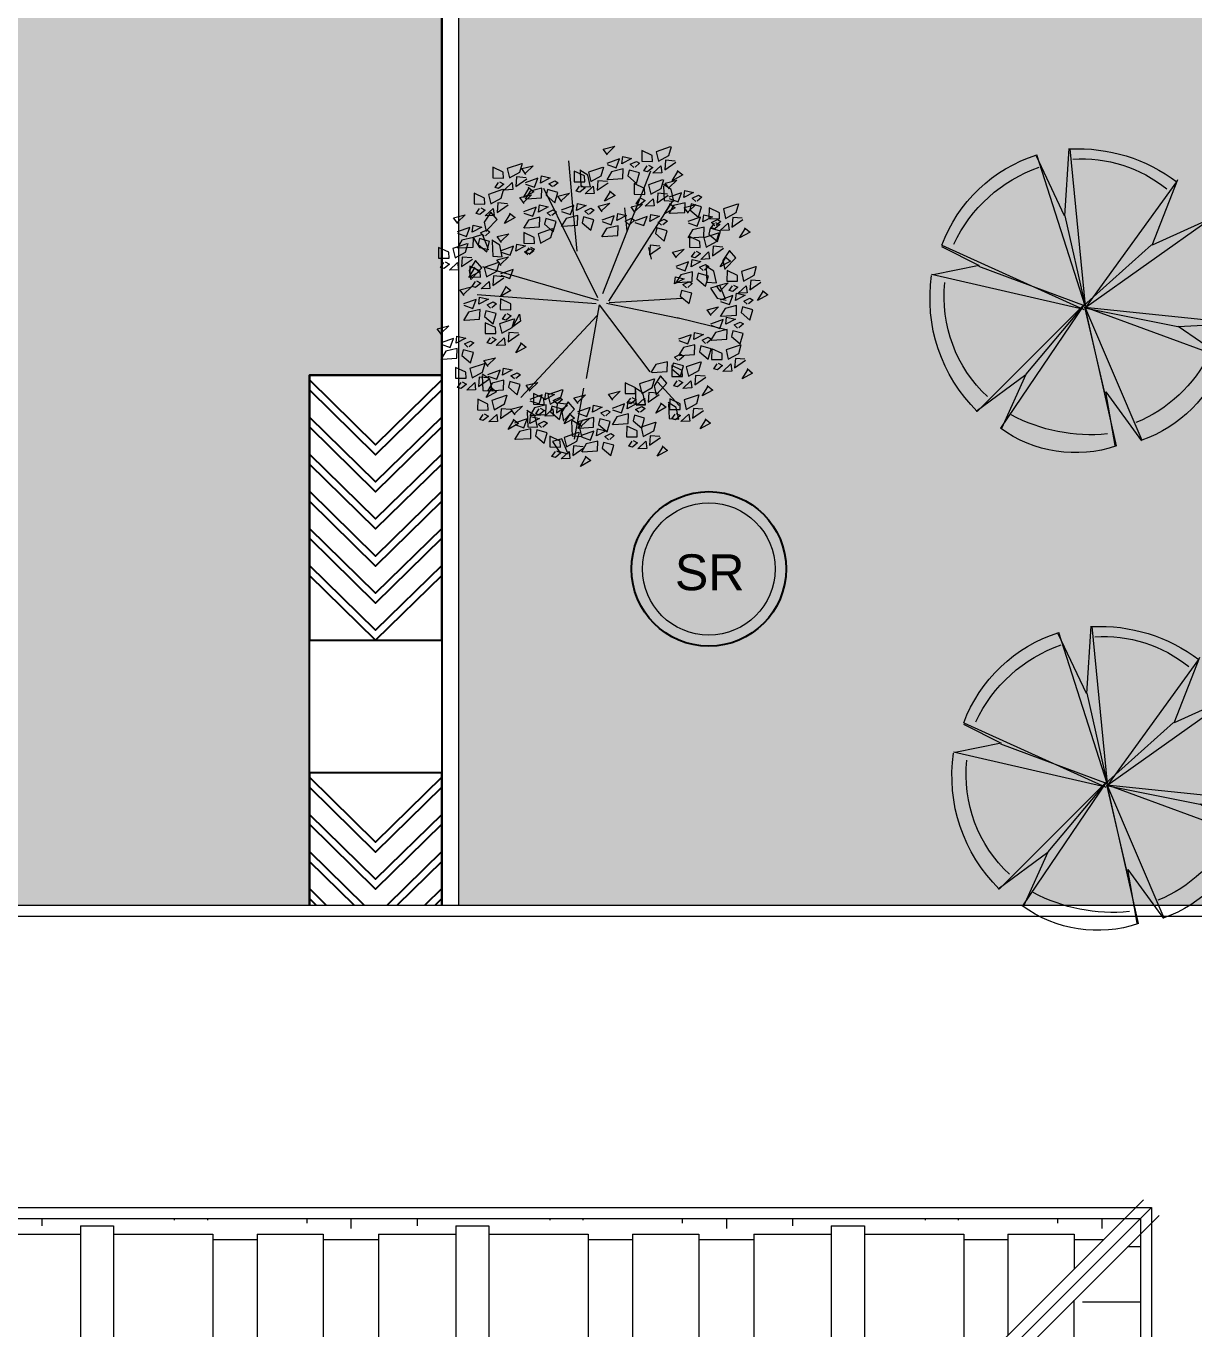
# Model space of a CAD drawing. Header units: inches. Extents: x 139 to 559, y -1 to 295.
# Drawn here: x 279.8 to 290.37, y 174.17 to 185.98 of the extents above; entities that cross this region are included whole.
import ezdxf
from ezdxf.enums import TextEntityAlignment as Align

# ---------------------------------------------------------------- set-up
doc = ezdxf.new("R2010")
doc.units = ezdxf.units.IN
doc.header["$MEASUREMENT"] = 0
doc.layers.add('A-ROAD', color=4, linetype='Continuous')
doc.layers.add('LANTAI', color=57, linetype='Continuous')
for name, color, linetype, lineweight in [('ars', 11, 'Continuous', 0), ('ARSIR', 31, 'Continuous', 5), ('ARSIR BETON', 8, 'Continuous', 5), ('ATAP', 3, 'Continuous', 20), ('DINDING2', 146, 'Continuous', 5), ('POHON', 98, 'Continuous', 5), ('RUMPUT', 93, 'Continuous', 0), ('SANITAIR', 15, 'Continuous', 9)]:
    doc.layers.add(name, color=color, linetype=linetype, lineweight=lineweight)
doc.styles.get("Standard").update_dxf_attribs({"font": 'arial.ttf'})
pattern_1 = [(45, (37.0798, 226.14725), (6e-17, 0.5747364), [1.2192, -0.4064]), (135, (37.36716, 226.4346), (6e-17, 0.5747364), [1.2192, -0.4064])]
pattern_2 = [(86.66969, (37.0798, 226.14725), (-0.5066041, 0.569206), [0.142875, -0.934755]), (41.66969, (37.0798, 226.14725), (-0.5066045, 0.5692064), [0.142875, -0.619125]), (131.66969, (37.0798, 226.14725), (-0.5692064, -0.5066045), [0.142875, -0.619125])]

# ---------------------------------------------------------------- blocks, each defined once
blk = doc.blocks.new('NOT. SR')
for radius in [0.7, 0.6]:
    blk.add_circle((0, 0), radius)
blk.add_text('SR', height=0.3251).set_placement((0.008, -0.193), align=Align.CENTER)
blk = doc.blocks.new('rrety')
for p, q in [((497.8335, 232.64), (497.8515, 232.6484)), ((497.8506, 232.6457), (497.8452, 232.6146)), ((497.8248, 232.6161), (497.8335, 232.64)), ((497.8452, 232.6146), (497.8248, 232.6161)), ((497.8677, 232.6134), (497.8875, 232.619)), ((497.8875, 232.619), (497.8874, 232.5936)), ((498.0767, 232.6219), (498.0965, 232.6275)), ((498.0822, 232.5908), (498.0767, 232.6219)), ((498.0965, 232.6275), (498.0964, 232.6021)), ((497.8733, 232.5824), (497.8677, 232.6134)), ((497.8874, 232.5936), (497.8733, 232.5795)), ((498.0964, 232.6021), (498.0822, 232.588)), ((497.7802, 232.574), (497.8, 232.5795)), ((497.7857, 232.5429), (497.7802, 232.574)), ((497.8, 232.5795), (497.7999, 232.5541)), ((497.8574, 232.5587), (497.8572, 232.5786)), ((497.8755, 232.5409), (497.8574, 232.5587)), ((497.8592, 232.5767), (497.8853, 232.5589)), ((497.8853, 232.5589), (497.8755, 232.5409)), ((498.0146, 232.5768), (498.0343, 232.5823)), ((498.0201, 232.5457), (498.0146, 232.5768)), ((498.0343, 232.5823), (498.0342, 232.5569)), ((498.0607, 232.5474), (498.0605, 232.5674)), ((498.0625, 232.5654), (498.0886, 232.5477)), ((497.7999, 232.5541), (497.7857, 232.54)), ((498.0342, 232.5569), (498.0201, 232.5429)), ((498.0788, 232.5296), (498.0607, 232.5474)), ((498.0886, 232.5477), (498.0788, 232.5296)), ((497.704, 232.4781), (497.7237, 232.4836)), ((497.7095, 232.447), (497.704, 232.4781)), ((497.7237, 232.4836), (497.7236, 232.4582)), ((497.7236, 232.4582), (497.7095, 232.4442)), ((498.2229, 232.3707), (498.2316, 232.3946)), ((498.2316, 232.3946), (498.2497, 232.403)), ((498.2487, 232.4004), (498.2434, 232.3693)), ((498.2434, 232.3693), (498.2229, 232.3707)), ((498.2179, 232.3568), (498.2376, 232.3624)), ((498.2234, 232.3257), (498.2179, 232.3568)), ((498.2375, 232.337), (498.2234, 232.3229)), ((498.2376, 232.3624), (498.2375, 232.337)), ((498.2611, 232.319), (498.2609, 232.3389)), ((498.263, 232.337), (498.2891, 232.3192)), ((498.2793, 232.3012), (498.2611, 232.319)), ((498.2891, 232.3192), (498.2793, 232.3012)), ((498.1134, 232.2834), (498.1133, 232.258)), ((497.7303, 232.2231), (497.7301, 232.243)), ((497.7321, 232.2411), (497.7582, 232.2233)), ((497.7484, 232.2053), (497.7303, 232.2231)), ((497.7582, 232.2233), (497.7484, 232.2053)), ((497.7859, 232.2045), (497.8056, 232.2101)), ((497.7914, 232.1734), (497.7859, 232.2045)), ((497.8056, 232.2101), (497.8055, 232.1847)), ((497.7542, 232.1564), (497.7629, 232.1803)), ((497.7629, 232.1803), (497.7809, 232.1887)), ((497.78, 232.1861), (497.7747, 232.1549)), ((497.8055, 232.1847), (497.7914, 232.1706)), ((498.1671, 232.1678), (498.1868, 232.1734)), ((498.1868, 232.1734), (498.1867, 232.148)), ((497.7747, 232.1549), (497.7542, 232.1564)), ((497.7839, 232.13), (497.7837, 232.15)), ((497.7858, 232.148), (497.8119, 232.1303)), ((498.1726, 232.1368), (498.1671, 232.1678)), ((498.1867, 232.148), (498.1726, 232.1339)), ((497.8021, 232.1122), (497.7839, 232.13)), ((497.8119, 232.1303), (497.8021, 232.1122)), ((498.0005, 232.1002), (498.0202, 232.1057)), ((498.006, 232.0691), (498.0005, 232.1002)), ((498.0202, 232.1057), (498.0201, 232.0803)), ((498.0201, 232.0803), (498.006, 232.0663))]:
    blk.add_line(p, q)
for points in [[(497.8859, 232.6614), (497.8953, 232.6733), (497.8709, 232.6805), (497.8867, 232.6641)], [(497.9248, 232.6527), (497.9394, 232.672), (497.9502, 232.652), (497.9301, 232.6412), (497.9248, 232.6527)], [(498.0181, 232.6583), (498.0167, 232.6735), (497.998, 232.6702), (498.0181, 232.6583)], [(498.0497, 232.6755), (498.0591, 232.6874), (498.0347, 232.6946), (498.0505, 232.6782)], [(497.8287, 232.6371), (497.8365, 232.6436), (497.8237, 232.6504), (497.8167, 232.6465), (497.826, 232.6379)], [(497.8543, 232.6442), (497.8529, 232.6594), (497.8343, 232.6561), (497.8543, 232.6442)], [(497.8857, 232.6408), (497.8663, 232.6348), (497.8602, 232.6543), (497.8865, 232.6435)], [(497.8824, 232.651), (497.9136, 232.6558), (497.9187, 232.6359), (497.8933, 232.6366), (497.8796, 232.6511)], [(498.0047, 232.6329), (497.9855, 232.618), (497.9803, 232.6401), (498.0025, 232.6453), (498.0047, 232.6329)], [(497.9924, 232.6512), (498.0003, 232.6577), (497.9875, 232.6645), (497.9805, 232.6606), (497.9897, 232.652)], [(498.0461, 232.6236), (498.0147, 232.627), (498.0149, 232.6475), (498.0393, 232.6403), (498.0488, 232.6228)], [(498.0495, 232.6549), (498.03, 232.6489), (498.024, 232.6684), (498.0503, 232.6576)], [(498.1513, 232.6388), (498.1607, 232.6507), (498.1364, 232.6579), (498.1521, 232.6415)], [(497.7921, 232.5963), (497.8067, 232.6156), (497.8175, 232.5956), (497.7974, 232.5848), (497.7921, 232.5963)], [(497.8409, 232.6188), (497.8218, 232.6039), (497.8165, 232.626), (497.8387, 232.6312), (497.8409, 232.6188)], [(497.8823, 232.6095), (497.8509, 232.6129), (497.8511, 232.6334), (497.8755, 232.6262), (497.885, 232.6087)], [(497.9135, 232.52), (497.8706, 232.621)], [(497.8872, 232.6198), (497.9044, 232.6306), (497.9153, 232.6134), (497.8871, 232.617)], [(497.9184, 232.6246), (497.9237, 232.6104), (497.9408, 232.6184), (497.9184, 232.6246)], [(497.9276, 232.6019), (497.9423, 232.6212), (497.953, 232.6012), (497.933, 232.5905), (497.9276, 232.6019)], [(497.9414, 232.6381), (497.9355, 232.6298), (497.9495, 232.6266), (497.9553, 232.6321), (497.9442, 232.638)], [(498.001, 232.6104), (498.0157, 232.6297), (498.0264, 232.6097), (498.0064, 232.5989), (498.001, 232.6104)], [(498.0941, 232.6146), (498.1019, 232.6211), (498.0892, 232.6278), (498.0822, 232.624), (498.0914, 232.6154)], [(498.1198, 232.6217), (498.1183, 232.6368), (498.0997, 232.6335), (498.1198, 232.6217)], [(498.1511, 232.6183), (498.1317, 232.6123), (498.1257, 232.6317), (498.1519, 232.621)], [(497.7497, 232.5946), (497.7809, 232.5994), (497.786, 232.5795), (497.7606, 232.5802), (497.7468, 232.5947)], [(497.8852, 232.6002), (497.9164, 232.605), (497.9215, 232.5851), (497.8961, 232.5858), (497.8824, 232.6003)], [(497.8923, 232.5999), (497.8863, 232.586), (497.9117, 232.5853), (497.8922, 232.5971)], [(497.9442, 232.5873), (497.9383, 232.579), (497.9523, 232.5758), (497.9581, 232.5813), (497.947, 232.5873)], [(497.9586, 232.6087), (497.9898, 232.6135), (497.9949, 232.5936), (497.9695, 232.5943), (497.9558, 232.6088)], [(497.9634, 232.5775), (497.9807, 232.5883), (497.9915, 232.5711), (497.9634, 232.5747)], [(498.0176, 232.5958), (498.0117, 232.5875), (498.0258, 232.5843), (498.0316, 232.5898), (498.0204, 232.5957)], [(498.0666, 232.5852), (498.076, 232.5971), (498.0517, 232.6044), (498.0674, 232.5879)], [(498.0699, 232.5414), (498.1036, 232.5996)], [(498.1063, 232.5962), (498.0872, 232.5813), (498.082, 232.6035), (498.1041, 232.6087), (498.1063, 232.5962)], [(498.1477, 232.5869), (498.1164, 232.5903), (498.1165, 232.6109), (498.1409, 232.6037), (498.1505, 232.5861)], [(498.1711, 232.5711), (498.1805, 232.583), (498.1561, 232.5903), (498.1719, 232.5738)], [(497.7532, 232.5514), (497.7626, 232.5633), (497.7382, 232.5705), (497.754, 232.5541)], [(497.7545, 232.5634), (497.7717, 232.5742), (497.7826, 232.557), (497.7544, 232.5606)], [(497.7857, 232.5682), (497.7909, 232.554), (497.8081, 232.562), (497.7857, 232.5682)], [(497.8086, 232.5817), (497.8028, 232.5734), (497.8168, 232.5702), (497.8226, 232.5757), (497.8115, 232.5816)], [(497.8402, 232.5484), (497.8388, 232.5635), (497.8201, 232.5602), (497.8402, 232.5484)], [(497.8344, 232.5539), (497.8491, 232.5733), (497.8598, 232.5533), (497.8398, 232.5425), (497.8344, 232.5539)], [(497.8716, 232.5449), (497.8521, 232.5389), (497.8461, 232.5584), (497.8724, 232.5477)], [(497.8718, 232.5655), (497.8812, 232.5774), (497.8568, 232.5846), (497.8726, 232.5682)], [(497.89, 232.5691), (497.9073, 232.5799), (497.9181, 232.5627), (497.8899, 232.5662)], [(497.9212, 232.5739), (497.9265, 232.5596), (497.9436, 232.5676), (497.9212, 232.5739)], [(497.9946, 232.5823), (497.9999, 232.5681), (498.0171, 232.5761), (497.9946, 232.5823)], [(498.0094, 232.561), (498.0172, 232.5675), (498.0045, 232.5742), (497.9974, 232.5704), (498.0067, 232.5618)], [(498.035, 232.5681), (498.0336, 232.5832), (498.015, 232.5799), (498.035, 232.5681)], [(498.0664, 232.5647), (498.047, 232.5587), (498.0409, 232.5781), (498.0672, 232.5674)], [(498.1139, 232.5469), (498.1217, 232.5534), (498.1089, 232.5601), (498.1019, 232.5563), (498.1111, 232.5477)], [(498.1395, 232.554), (498.1381, 232.5691), (498.1195, 232.5658), (498.1395, 232.554)], [(498.1709, 232.5506), (498.1515, 232.5446), (498.1454, 232.564), (498.1717, 232.5533)], [(498.2614, 232.5542), (498.2709, 232.5661), (498.2465, 232.5733), (498.2622, 232.5569)], [(497.6959, 232.5271), (497.7038, 232.5337), (497.691, 232.5404), (497.684, 232.5366), (497.6932, 232.5279)], [(497.7216, 232.5343), (497.7202, 232.5494), (497.7016, 232.5461), (497.7216, 232.5343)], [(497.753, 232.5308), (497.7335, 232.5248), (497.7275, 232.5443), (497.7538, 232.5336)], [(497.7596, 232.5435), (497.7536, 232.5296), (497.779, 232.5289), (497.7595, 232.5407)], [(497.792, 232.5523), (497.8232, 232.5571), (497.8283, 232.5372), (497.8029, 232.5379), (497.7892, 232.5523)], [(497.7968, 232.5211), (497.8141, 232.5319), (497.8249, 232.5147), (497.7968, 232.5183)], [(497.8268, 232.5229), (497.8076, 232.508), (497.8024, 232.5301), (497.8246, 232.5353), (497.8268, 232.5229)], [(497.8145, 232.5412), (497.8224, 232.5478), (497.8096, 232.5545), (497.8026, 232.5507), (497.8118, 232.542)], [(497.8682, 232.5136), (497.8368, 232.517), (497.837, 232.5375), (497.8614, 232.5303), (497.8709, 232.5128)], [(497.851, 232.5394), (497.8451, 232.5311), (497.8592, 232.5279), (497.865, 232.5334), (497.8538, 232.5393)], [(497.8951, 232.5492), (497.8891, 232.5352), (497.9145, 232.5345), (497.8951, 232.5463)], [(497.9685, 232.5576), (497.9625, 232.5437), (497.9879, 232.543), (497.9685, 232.5548)], [(498.0216, 232.5427), (498.0025, 232.5277), (497.9973, 232.5499), (498.0194, 232.5551), (498.0216, 232.5427)], [(498.063, 232.5333), (498.0317, 232.5367), (498.0318, 232.5573), (498.0562, 232.5501), (498.0657, 232.5325)], [(498.1261, 232.5286), (498.107, 232.5136), (498.1017, 232.5358), (498.1239, 232.541), (498.1261, 232.5286)], [(498.1055, 232.5201), (498.1202, 232.5395), (498.1309, 232.5194), (498.1109, 232.5087), (498.1055, 232.5201)], [(498.1675, 232.5192), (498.1361, 232.5226), (498.1363, 232.5432), (498.1607, 232.536), (498.1702, 232.5184)], [(498.2042, 232.53), (498.212, 232.5365), (498.1993, 232.5432), (498.1923, 232.5394), (498.2015, 232.5308)], [(498.2299, 232.5371), (498.2285, 232.5522), (498.2098, 232.5489), (498.2299, 232.5371)], [(498.2613, 232.5337), (498.2418, 232.5277), (498.2358, 232.5471), (498.2621, 232.5364)], [(497.7082, 232.5088), (497.6891, 232.4939), (497.6838, 232.516), (497.706, 232.5212), (497.7082, 232.5088)], [(497.7496, 232.4995), (497.7182, 232.5029), (497.7184, 232.5234), (497.7428, 232.5162), (497.7523, 232.4987)], [(497.9754, 232.3753), (497.7793, 232.51)], [(497.828, 232.5259), (497.8333, 232.5117), (497.8505, 232.5197), (497.828, 232.5259)], [(497.9846, 232.3539), (498.0582, 232.5161)], [(498.0631, 232.5184), (498.0943, 232.5232), (498.0994, 232.5033), (498.074, 232.504), (498.0603, 232.5185)], [(498.1221, 232.5056), (498.1162, 232.4972), (498.1302, 232.494), (498.136, 232.4995), (498.1249, 232.5055)], [(498.1705, 232.4975), (498.1851, 232.5169), (498.1959, 232.4969), (498.1758, 232.4861), (498.1705, 232.4975)], [(498.2165, 232.5116), (498.1973, 232.4967), (498.1921, 232.5188), (498.2142, 232.5241), (498.2165, 232.5116)], [(498.2579, 232.5023), (498.2265, 232.5057), (498.2267, 232.5263), (498.251, 232.519), (498.2606, 232.5015)], [(497.7221, 232.4752), (497.7315, 232.4872), (497.7072, 232.4944), (497.7229, 232.4779)], [(497.7158, 232.4818), (497.747, 232.4866), (497.7521, 232.4667), (497.7267, 232.4674), (497.713, 232.4818)], [(497.7582, 232.4834), (497.7728, 232.5028), (497.7836, 232.4828), (497.7635, 232.472), (497.7582, 232.4834)], [(497.8019, 232.5012), (497.7959, 232.4873), (497.8213, 232.4866), (497.8019, 232.4984)], [(497.9846, 232.3539), (497.9233, 232.5008)], [(498.128, 232.4959), (498.1592, 232.5007), (498.1644, 232.4808), (498.139, 232.4815), (498.1252, 232.4959)], [(498.1329, 232.4647), (498.1501, 232.4755), (498.1609, 232.4583), (498.1328, 232.4619)], [(498.187, 232.483), (498.1811, 232.4747), (498.1952, 232.4715), (498.201, 232.477), (498.1898, 232.4829)], [(498.2015, 232.4789), (498.2327, 232.4837), (498.2378, 232.4639), (498.2124, 232.4645), (498.1986, 232.479)], [(498.2439, 232.4806), (498.2585, 232.5), (498.2693, 232.4799), (498.2492, 232.4692), (498.2439, 232.4806)], [(497.6649, 232.451), (497.6727, 232.4575), (497.66, 232.4642), (497.653, 232.4604), (497.6622, 232.4518)], [(497.6906, 232.4581), (497.6891, 232.4732), (497.6705, 232.4699), (497.6906, 232.4581)], [(497.7219, 232.4547), (497.7025, 232.4487), (497.6965, 232.4681), (497.7227, 232.4574)], [(497.7206, 232.4506), (497.7378, 232.4614), (497.7487, 232.4442), (497.7205, 232.4478)], [(497.7518, 232.4554), (497.7571, 232.4412), (497.7742, 232.4492), (497.7518, 232.4554)], [(497.7748, 232.4689), (497.7689, 232.4606), (497.7829, 232.4574), (497.7887, 232.4629), (497.7776, 232.4688)], [(498.1403, 232.4159), (498.2384, 232.4649)], [(498.1641, 232.4695), (498.1693, 232.4553), (498.1865, 232.4633), (498.1641, 232.4695)], [(498.2063, 232.4478), (498.2235, 232.4586), (498.2343, 232.4414), (498.2062, 232.445)], [(498.2375, 232.4526), (498.2427, 232.4383), (498.2599, 232.4463), (498.2375, 232.4526)], [(498.2604, 232.4661), (498.2546, 232.4578), (498.2686, 232.4546), (498.2744, 232.4601), (498.2633, 232.466)], [(498.2749, 232.4355), (498.2896, 232.4549), (498.3003, 232.4348), (498.2803, 232.4241), (498.2749, 232.4355)], [(497.6771, 232.4327), (497.658, 232.4177), (497.6528, 232.4399), (497.6749, 232.4451), (497.6771, 232.4327)], [(497.7185, 232.4234), (497.6872, 232.4268), (497.6873, 232.4473), (497.7117, 232.4401), (497.7213, 232.4226)], [(497.7257, 232.4307), (497.7197, 232.4168), (497.7451, 232.4161), (497.7256, 232.4279)], [(498.2114, 232.4279), (498.2054, 232.414), (498.2308, 232.4133), (498.2113, 232.4251)], [(498.2325, 232.4338), (498.2637, 232.4386), (498.2688, 232.4187), (498.2434, 232.4194), (498.2297, 232.4339)], [(498.2915, 232.4209), (498.2856, 232.4126), (498.2997, 232.4094), (498.3055, 232.4149), (498.2943, 232.4209)], [(497.6339, 232.3943), (497.6651, 232.3991), (497.6702, 232.3793), (497.6448, 232.3799), (497.6311, 232.3944)], [(497.6763, 232.396), (497.691, 232.4154), (497.7017, 232.3953), (497.6817, 232.3846), (497.6763, 232.396)], [(497.7724, 232.3791), (497.771, 232.3943), (497.7524, 232.391), (497.7724, 232.3791)], [(497.804, 232.3963), (497.8134, 232.4082), (497.7891, 232.4154), (497.8048, 232.399)], [(497.9999, 232.3539), (498.144, 232.4182)], [(498.1563, 232.3735), (498.171, 232.3928), (498.1817, 232.3728), (498.1617, 232.362), (498.1563, 232.3735)], [(498.2373, 232.4027), (498.2546, 232.4135), (498.2654, 232.3963), (498.2373, 232.3998)], [(498.2685, 232.4075), (498.2738, 232.3932), (498.291, 232.4012), (498.2685, 232.4075)], [(498.2976, 232.382), (498.2962, 232.3971), (498.2776, 232.3938), (498.2976, 232.382)], [(498.3292, 232.3991), (498.3386, 232.411), (498.3143, 232.4182), (498.33, 232.4018)], [(497.6387, 232.3632), (497.6559, 232.374), (497.6668, 232.3568), (497.6386, 232.3604)], [(497.6699, 232.368), (497.6752, 232.3537), (497.6923, 232.3617), (497.6699, 232.368)], [(497.6929, 232.3815), (497.687, 232.3732), (497.701, 232.37), (497.7068, 232.3754), (497.6957, 232.3814)], [(497.759, 232.3537), (497.7399, 232.3388), (497.7347, 232.3609), (497.7568, 232.3661), (497.759, 232.3537)], [(497.7468, 232.372), (497.7546, 232.3785), (497.7419, 232.3853), (497.7348, 232.3814), (497.7441, 232.3728)], [(497.8004, 232.3444), (497.769, 232.3478), (497.7692, 232.3683), (497.7936, 232.3611), (497.8031, 232.3436)], [(497.8038, 232.3757), (497.7844, 232.3697), (497.7783, 232.3892), (497.8046, 232.3784)], [(498.0061, 232.3539), (498.1593, 232.3784)], [(498.1987, 232.3453), (498.2133, 232.3646), (498.2241, 232.3446), (498.204, 232.3338), (498.1987, 232.3453)], [(498.2424, 232.3828), (498.2364, 232.3688), (498.2618, 232.3681), (498.2424, 232.38)], [(498.2842, 232.3565), (498.2651, 232.3416), (498.2599, 232.3637), (498.282, 232.3689), (498.2842, 232.3565)], [(498.272, 232.3749), (498.2798, 232.3814), (498.2671, 232.3881), (498.26, 232.3843), (498.2693, 232.3757)], [(498.3256, 232.3472), (498.2943, 232.3506), (498.2944, 232.3711), (498.3188, 232.3639), (498.3283, 232.3464)], [(498.329, 232.3786), (498.3096, 232.3725), (498.3036, 232.392), (498.3298, 232.3813)], [(497.6438, 232.3433), (497.6378, 232.3293), (497.6632, 232.3287), (497.6437, 232.3405)], [(497.9785, 232.3508), (497.7363, 232.2773)], [(497.7413, 232.3255), (497.7559, 232.3449), (497.7667, 232.3248), (497.7466, 232.3141), (497.7413, 232.3255)], [(497.9846, 232.3447), (497.7609, 232.2222)], [(497.7891, 232.3297), (497.7969, 232.3362), (497.7842, 232.3429), (497.7772, 232.3391), (497.7864, 232.3305)], [(497.8148, 232.3368), (497.8134, 232.352), (497.7949, 232.3598), (497.8148, 232.3368)], [(497.9846, 232.3386), (497.9233, 232.0875)], [(498.0061, 232.3508), (498.1838, 232.1733)], [(498.1499, 232.3454), (498.1552, 232.3312), (498.1724, 232.3392), (498.1499, 232.3454)], [(498.1563, 232.3436), (498.1875, 232.3484), (498.1926, 232.3285), (498.1672, 232.3292), (498.1535, 232.3437)], [(498.1729, 232.3589), (498.167, 232.3506), (498.1811, 232.3474), (498.1869, 232.3529), (498.1757, 232.3588)], [(497.6988, 232.3238), (497.73, 232.3286), (497.7352, 232.3088), (497.7098, 232.3094), (497.696, 232.3239)], [(497.7578, 232.311), (497.7519, 232.3027), (497.766, 232.2995), (497.7718, 232.3049), (497.7606, 232.3109)], [(497.8014, 232.3114), (497.7822, 232.2965), (497.777, 232.3186), (497.7992, 232.3238), (497.8014, 232.3114)], [(497.9969, 232.3324), (498.1532, 232.0998)], [(498.1611, 232.3124), (498.1783, 232.3232), (498.1892, 232.306), (498.161, 232.3096)], [(498.1923, 232.3172), (498.1976, 232.303), (498.2147, 232.311), (498.1923, 232.3172)], [(498.2153, 232.3307), (498.2094, 232.3224), (498.2234, 232.3192), (498.2292, 232.3247), (498.2181, 232.3306)], [(498.2355, 232.2945), (498.2341, 232.3097), (498.2155, 232.3064), (498.2355, 232.2945)], [(498.2671, 232.3117), (498.2765, 232.3236), (498.2521, 232.3308), (498.2679, 232.3144)], [(497.7037, 232.2927), (497.7209, 232.3035), (497.7317, 232.2863), (497.7036, 232.2899)], [(497.7349, 232.2975), (497.7401, 232.2832), (497.7573, 232.2912), (497.7349, 232.2975)], [(497.7984, 232.2722), (497.8078, 232.2841), (497.7834, 232.2913), (497.7992, 232.2749)], [(498.1662, 232.2925), (498.1602, 232.2786), (498.1856, 232.2779), (498.1661, 232.2897)], [(498.2221, 232.2691), (498.203, 232.2542), (498.1977, 232.2763), (498.2199, 232.2815), (498.2221, 232.2691)], [(498.2099, 232.2874), (498.2177, 232.2939), (498.2049, 232.3006), (498.1979, 232.2968), (498.2072, 232.2882)], [(498.2635, 232.2598), (498.2321, 232.2632), (498.2323, 232.2837), (498.2567, 232.2765), (498.2662, 232.259)], [(498.2669, 232.2911), (498.2475, 232.2851), (498.2414, 232.3046), (498.2677, 232.2938)], [(497.7088, 232.2728), (497.7027, 232.2588), (497.7281, 232.2582), (497.7087, 232.27)], [(497.7411, 232.2479), (497.7489, 232.2545), (497.7362, 232.2612), (497.7292, 232.2574), (497.7384, 232.2487)], [(497.7668, 232.2551), (497.7654, 232.2702), (497.7467, 232.2669), (497.7668, 232.2551)], [(497.7982, 232.2516), (497.7787, 232.2456), (497.7727, 232.2651), (497.799, 232.2544)], [(497.794, 232.2476), (497.8112, 232.2584), (497.8221, 232.2412), (497.7939, 232.2447)], [(498.137, 232.2601), (498.1176, 232.2541), (498.1115, 232.2735), (498.1378, 232.2628)], [(498.2015, 232.2562), (498.2327, 232.261), (498.2378, 232.2411), (498.2124, 232.2418), (498.1986, 232.2562)], [(498.2439, 232.2578), (498.2585, 232.2772), (498.2693, 232.2571), (498.2492, 232.2464), (498.2439, 232.2578)], [(498.2892, 232.2438), (498.2878, 232.2589), (498.2691, 232.2556), (498.2892, 232.2438)], [(498.3207, 232.2609), (498.3302, 232.2728), (498.3058, 232.28), (498.3215, 232.2636)], [(497.7419, 232.2186), (497.7513, 232.2305), (497.7269, 232.2377), (497.7427, 232.2213)], [(497.7534, 232.2296), (497.7342, 232.2147), (497.729, 232.2368), (497.7512, 232.242), (497.7534, 232.2296)], [(497.7948, 232.2203), (497.7634, 232.2237), (497.7636, 232.2442), (497.788, 232.237), (497.7975, 232.2195)], [(497.7991, 232.2277), (497.7931, 232.2137), (497.8185, 232.213), (497.799, 232.2248)], [(497.9718, 232.1588), (497.9626, 232.2322)], [(498.1338, 232.2324), (498.1484, 232.2518), (498.1592, 232.2318), (498.1391, 232.221), (498.1338, 232.2324)], [(498.2063, 232.225), (498.2235, 232.2358), (498.2343, 232.2186), (498.2062, 232.2222)], [(498.2375, 232.2298), (498.2427, 232.2155), (498.2599, 232.2235), (498.2375, 232.2298)], [(498.2758, 232.2183), (498.2566, 232.2034), (498.2514, 232.2255), (498.2735, 232.2308), (498.2758, 232.2183)], [(498.2635, 232.2367), (498.2713, 232.2432), (498.2586, 232.2499), (498.2516, 232.2461), (498.2608, 232.2375)], [(498.2604, 232.2433), (498.2546, 232.235), (498.2686, 232.2318), (498.2744, 232.2373), (498.2633, 232.2432)], [(498.3172, 232.209), (498.2858, 232.2124), (498.286, 232.233), (498.3103, 232.2257), (498.3199, 232.2082)], [(498.3206, 232.2404), (498.3011, 232.2344), (498.2951, 232.2538), (498.3214, 232.2431)], [(497.6847, 232.1944), (497.6925, 232.2009), (497.6797, 232.2076), (497.6727, 232.2038), (497.6819, 232.1952)], [(497.7103, 232.2015), (497.7089, 232.2166), (497.6903, 232.2133), (497.7103, 232.2015)], [(497.7417, 232.1981), (497.7223, 232.1921), (497.7162, 232.2115), (497.7425, 232.2008)], [(497.8053, 232.1996), (497.8225, 232.2104), (497.8334, 232.1932), (497.8052, 232.1968)], [(497.8365, 232.2044), (497.8418, 232.1902), (497.8589, 232.1982), (497.8365, 232.2044)], [(497.8595, 232.2179), (497.8536, 232.2096), (497.8676, 232.2064), (497.8734, 232.2119), (497.8623, 232.2178)], [(497.8682, 232.2028), (497.876, 232.2093), (497.8633, 232.216), (497.8563, 232.2122), (497.8655, 232.2036)], [(497.9219, 232.1752), (497.8905, 232.1786), (497.8907, 232.1991), (497.915, 232.1919), (497.9246, 232.1744)], [(498.0236, 232.2138), (498.0548, 232.2186), (498.0599, 232.1988), (498.0345, 232.1994), (498.0207, 232.2139)], [(498.076, 232.2139), (498.0821, 232.1649)], [(498.0825, 232.201), (498.0767, 232.1927), (498.0907, 232.1895), (498.0965, 232.195), (498.0854, 232.2009)], [(498.0961, 232.1996), (498.1134, 232.2104), (498.1242, 232.1932), (498.0961, 232.1968)], [(498.1273, 232.2044), (498.1326, 232.1902), (498.1498, 232.1982), (498.1273, 232.2044)], [(498.1503, 232.2179), (498.1444, 232.2096), (498.1585, 232.2064), (498.1643, 232.2119), (498.1531, 232.2178)], [(498.1732, 232.1969), (498.2044, 232.2017), (498.2095, 232.1818), (498.1841, 232.1825), (498.1704, 232.197)], [(498.2114, 232.2051), (498.2054, 232.1912), (498.2308, 232.1905), (498.2113, 232.2023)], [(498.2156, 232.1986), (498.2303, 232.218), (498.241, 232.1979), (498.221, 232.1872), (498.2156, 232.1986)], [(497.6969, 232.176), (497.6778, 232.1611), (497.6725, 232.1832), (497.6947, 232.1884), (497.6969, 232.176)], [(497.7383, 232.1667), (497.7069, 232.1701), (497.7071, 232.1907), (497.7315, 232.1834), (497.741, 232.1659)], [(497.7186, 232.1715), (497.7498, 232.1763), (497.7549, 232.1565), (497.7295, 232.1571), (497.7158, 232.1716)], [(497.761, 232.1732), (497.7757, 232.1926), (497.7864, 232.1725), (497.7664, 232.1618), (497.761, 232.1732)], [(497.8104, 232.1797), (497.8044, 232.1658), (497.8298, 232.1651), (497.8103, 232.1769)], [(497.8804, 232.1845), (497.8613, 232.1696), (497.8561, 232.1917), (497.8782, 232.1969), (497.8804, 232.1845)], [(497.9079, 232.1619), (497.9225, 232.1813), (497.9333, 232.1613), (497.9132, 232.1505), (497.9079, 232.1619)], [(497.9445, 232.1744), (497.9757, 232.1792), (497.9808, 232.1593), (497.9554, 232.16), (497.9417, 232.1744)], [(497.9869, 232.176), (498.0016, 232.1954), (498.0123, 232.1754), (497.9923, 232.1646), (497.9869, 232.176)], [(498.0284, 232.1827), (498.0456, 232.1935), (498.0564, 232.1763), (498.0283, 232.1799)], [(498.0596, 232.1875), (498.0648, 232.1732), (498.082, 232.1812), (498.0596, 232.1875)], [(498.1013, 232.1797), (498.0952, 232.1658), (498.1206, 232.1651), (498.1012, 232.1769)], [(498.1452, 232.1592), (498.1437, 232.1743), (498.1251, 232.171), (498.1452, 232.1592)], [(498.1767, 232.1763), (498.1862, 232.1882), (498.1618, 232.1954), (498.1775, 232.179)], [(498.178, 232.1658), (498.1953, 232.1766), (498.2061, 232.1594), (498.178, 232.1629)], [(498.2322, 232.1841), (498.2263, 232.1757), (498.2404, 232.1725), (498.2462, 232.178), (498.235, 232.184)], [(497.7234, 232.1404), (497.7407, 232.1512), (497.7515, 232.134), (497.7233, 232.1376)], [(497.7546, 232.1452), (497.7599, 232.1309), (497.777, 232.1389), (497.7546, 232.1452)], [(497.7776, 232.1587), (497.7717, 232.1504), (497.7857, 232.1472), (497.7915, 232.1527), (497.7804, 232.1586)], [(497.8654, 232.1603), (497.8966, 232.1651), (497.9018, 232.1452), (497.8764, 232.1459), (497.8626, 232.1603)], [(497.9244, 232.1474), (497.9185, 232.1391), (497.9326, 232.1359), (497.9384, 232.1414), (497.9272, 232.1473)], [(497.9493, 232.1432), (497.9666, 232.154), (497.9774, 232.1368), (497.9492, 232.1404)], [(497.9723, 232.161), (497.9877, 232.0416)], [(497.9805, 232.148), (497.9858, 232.1338), (498.0029, 232.1418), (497.9805, 232.148)], [(498.0035, 232.1615), (497.9976, 232.1532), (498.0116, 232.15), (498.0174, 232.1555), (498.0063, 232.1614)], [(498.0335, 232.1628), (498.0275, 232.1489), (498.0529, 232.1482), (498.0334, 232.16)], [(498.1317, 232.1337), (498.1126, 232.1188), (498.1074, 232.1409), (498.1295, 232.1461), (498.1317, 232.1337)], [(498.1195, 232.1521), (498.1273, 232.1586), (498.1146, 232.1653), (498.1076, 232.1615), (498.1168, 232.1529)], [(498.1732, 232.1244), (498.1418, 232.1278), (498.142, 232.1484), (498.1663, 232.1411), (498.1759, 232.1236)], [(498.1765, 232.1558), (498.1571, 232.1498), (498.1511, 232.1692), (498.1773, 232.1585)], [(498.1831, 232.1459), (498.1771, 232.1319), (498.2025, 232.1312), (498.1831, 232.1431)], [(498.2092, 232.1706), (498.2145, 232.1563), (498.2317, 232.1643), (498.2092, 232.1706)], [(497.7285, 232.1205), (497.7225, 232.1066), (497.7479, 232.1059), (497.7285, 232.1177)], [(497.8091, 232.1056), (497.8077, 232.1207), (497.7891, 232.1174), (497.8091, 232.1056)], [(497.8405, 232.1022), (497.8211, 232.0962), (497.8151, 232.1156), (497.8413, 232.1049)], [(497.8407, 232.1227), (497.8501, 232.1346), (497.8258, 232.1418), (497.8415, 232.1254)], [(497.8702, 232.1291), (497.8875, 232.1399), (497.8983, 232.1227), (497.8702, 232.1263)], [(497.9015, 232.1339), (497.9067, 232.1197), (497.9239, 232.1277), (497.9015, 232.1339)], [(497.9248, 232.1027), (497.9394, 232.1221), (497.9502, 232.102), (497.9301, 232.0913), (497.9248, 232.1027)], [(497.9544, 232.1233), (497.9484, 232.1094), (497.9738, 232.1087), (497.9543, 232.1205)], [(498.0266, 232.1056), (498.0252, 232.1207), (498.0065, 232.1174), (498.0266, 232.1056)], [(498.058, 232.1022), (498.0385, 232.0962), (498.0325, 232.1156), (498.0588, 232.1049)], [(498.0581, 232.1227), (498.0676, 232.1346), (498.0432, 232.1418), (498.0589, 232.1254)], [(498.1027, 232.0999), (498.1173, 232.1193), (498.1281, 232.0992), (498.108, 232.0885), (498.1027, 232.0999)], [(498.2078, 232.1114), (498.2172, 232.1233), (498.1928, 232.1306), (498.2086, 232.1141)], [(497.7957, 232.0801), (497.7766, 232.0652), (497.7714, 232.0874), (497.7935, 232.0926), (497.7957, 232.0801)], [(497.7835, 232.0985), (497.7913, 232.105), (497.7786, 232.1117), (497.7715, 232.1079), (497.7808, 232.0993)], [(497.8371, 232.0708), (497.8058, 232.0742), (497.8059, 232.0948), (497.8303, 232.0876), (497.8398, 232.07)], [(497.8754, 232.1092), (497.8693, 232.0953), (497.8947, 232.0946), (497.8753, 232.1064)], [(497.8915, 232.0776), (497.901, 232.0895), (497.8766, 232.0967), (497.8923, 232.0803)], [(497.8824, 232.101), (497.9136, 232.1058), (497.9187, 232.086), (497.8933, 232.0866), (497.8796, 232.1011)], [(497.9414, 232.0882), (497.9355, 232.0799), (497.9495, 232.0767), (497.9553, 232.0821), (497.9442, 232.0881)], [(498.0132, 232.0801), (497.994, 232.0652), (497.9888, 232.0874), (498.0109, 232.0926), (498.0132, 232.0801)], [(498.0009, 232.0985), (498.0087, 232.105), (497.996, 232.1117), (497.989, 232.1079), (497.9982, 232.0993)], [(498.0546, 232.0708), (498.0232, 232.0742), (498.0234, 232.0948), (498.0477, 232.0876), (498.0573, 232.07)], [(498.0603, 232.0982), (498.0915, 232.103), (498.0966, 232.0831), (498.0712, 232.0838), (498.0575, 232.0983)], [(498.1506, 232.0872), (498.1584, 232.0937), (498.1456, 232.1004), (498.1386, 232.0966), (498.1479, 232.088)], [(498.1762, 232.0943), (498.1748, 232.1094), (498.1562, 232.1061), (498.1762, 232.0943)], [(498.2076, 232.0909), (498.1882, 232.0849), (498.1821, 232.1043), (498.2084, 232.0936)], [(497.8343, 232.0533), (497.8421, 232.0599), (497.8294, 232.0666), (497.8224, 232.0628), (497.8316, 232.0542)], [(497.86, 232.0605), (497.8586, 232.0756), (497.8399, 232.0723), (497.86, 232.0605)], [(497.8914, 232.0571), (497.8719, 232.051), (497.8659, 232.0705), (497.8922, 232.0598)], [(497.8872, 232.0699), (497.9044, 232.0807), (497.9153, 232.0635), (497.8871, 232.0671)], [(497.9184, 232.0747), (497.9237, 232.0604), (497.9408, 232.0684), (497.9184, 232.0747)], [(498.0651, 232.0671), (498.0823, 232.0779), (498.0932, 232.0607), (498.065, 232.0642)], [(498.0963, 232.0719), (498.1015, 232.0576), (498.1187, 232.0656), (498.0963, 232.0719)], [(498.1192, 232.0853), (498.1134, 232.077), (498.1274, 232.0738), (498.1332, 232.0793), (498.1221, 232.0853)], [(498.1628, 232.0689), (498.1437, 232.0539), (498.1384, 232.0761), (498.1606, 232.0813), (498.1628, 232.0689)], [(498.2042, 232.0595), (498.1728, 232.063), (498.173, 232.0835), (498.1974, 232.0763), (498.2069, 232.0587)], [(497.8466, 232.035), (497.8274, 232.0201), (497.8222, 232.0422), (497.8443, 232.0474), (497.8466, 232.035)], [(497.888, 232.0257), (497.8566, 232.0291), (497.8568, 232.0496), (497.8811, 232.0424), (497.8907, 232.0249)], [(497.8923, 232.05), (497.8863, 232.036), (497.9117, 232.0354), (497.8922, 232.0472)], [(498.0702, 232.0472), (498.0642, 232.0332), (498.0896, 232.0325), (498.0701, 232.0444)]]:
    blk.add_lwpolyline(points)
blk = doc.blocks.new('D00088C')
for p, q in [((-0.2342, 0.4212), (-0.1152, 0.2615)), ((-0.2303, 0.4213), (-0.0013, -0.0094)), ((-0.0013, -0.0094), (-0.1437, 0.4512)), ((-0.1152, 0.2615), (-0.1398, 0.4513)), ((0.2305, 0.3971), (0.0063, 0.0027)), ((0.2266, 0.397), (0.1472, 0.2403)), ((0.0063, 0.0027), (0.303, 0.3553)), ((0.1472, 0.2403), (0.3033, 0.3575)), ((-0.1152, 0.2612), (-0.0014, -0.0054)), ((0.0023, 0.0066), (-0.4996, 0.0423)), ((-0.496, -0.0575), (0.0023, 0.0066)), ((-0.3618, -0.0303), (-0.4945, 0.0417)), ((0.3075, -0.0277), (0.0024, 0.0026)), ((0.4778, 0.0264), (0.0025, -0.0014)), ((0.4784, 0.0248), (0.3087, -0.0294)), ((-0.4961, -0.0535), (-0.3618, -0.0303)), ((-0.3629, -0.0277), (0.0026, -0.0053)), ((0.0026, -0.0053), (-0.2884, -0.4252)), ((-0.192, -0.4744), (0.0026, -0.0053)), ((-0.1451, -0.264), (0.0026, -0.0053)), ((0.1495, -0.2553), (-0.0014, -0.0054)), ((0.3099, -0.3943), (0.0064, -0.0013)), ((0.0064, -0.0013), (0.169, -0.4733)), ((0.3087, -0.0294), (0.4741, -0.089)), ((-0.1457, -0.2629), (-0.2885, -0.4212)), ((-0.1959, -0.4745), (-0.1457, -0.2629))]:
    blk.add_line(p, q)
at = {"flags": 128}
blk.add_lwpolyline([(0.1453, 0.2437), (0.0025, -0.0014), (0.4729, -0.0927, -0.179693), (0.3099, -0.3943), (0.1517, -0.2555), (0.1692, -0.4812)], format="xyb", dxfattribs=at)
for centre, radius, start, end in [((-0.0088, 0.063), 0.411, 54.3842, 109.1674), ((0.0045, -0.0301), 0.5088, 117.4863, 171.4484), ((-0.018, -0.1342), 0.5445, 67.363, 101.0798), ((-0.022, -0.0267), 0.4368, 115.9305, 169.2592), ((0.0516, 0.0107), 0.4265, 2.1127, 53.8887), ((-0.0182, -0.0451), 0.4539, 8.9188, 50.8384), ((-0.0137, -0.0277), 0.4832, 183.5353, 235.3544), ((0.0103, -0.0052), 0.475, 188.1449, 233.911), ((0.0637, -0.0721), 0.358, 309.7909, 357.1215), ((-0.0193, -0.0383), 0.4358, 249.3685, 292.0705), ((-0.013, 0.0189), 0.5247, 250.058, 290.2953)]:
    blk.add_arc(centre, radius, start, end)

msp = doc.modelspace()

# ---------------------------------------------------------------- hatches: boundary and pattern name
at = {"layer": 'ars'}
h = msp.add_hatch(dxfattribs=at)
h.set_pattern_fill('AR-RSHKE', color=256, scale=0.1, style=0)
h.set_pattern_definition([(0, (278.4873, 175.0301), (2.55, -1.2), [0.6, -0.5, 0.7, -0.3, 0.9, -0.4]), (0, (279.0873, 174.9801), (2.55, -1.2), [0.5, -1.9, 0.4, -0.6]), (0, (280.2873, 175.1051), (2.55, -1.2), [0.3, -3.1]), (270, (278.4873, 175.0301), (-0.85, -1.2), [1.15, -3.65]), (270, (279.0873, 175.0301), (-0.85, -1.2), [1.125, -3.675]), (270, (279.5873, 175.0301), (-0.85, -1.2), [1.05, -3.75]), (270, (280.2873, 175.1051), (-0.85, -1.2), [1.15, -3.65]), (270, (280.5873, 175.1051), (-0.85, -1.2), [1.15, -3.65]), (270, (281.4873, 175.0301), (-0.85, -1.2), [1.1, -3.7])])
h.paths.add_polyline_path([(267.0287, 175.1715), (289.7459, 175.1715), (278.3873, 163.813)])
h = msp.add_hatch(dxfattribs=at)
h.set_pattern_fill('AR-RSHKE', color=256, scale=0.1, angle=90, style=0)
h.set_pattern_definition([(90, (278.4873, 148.313), (-1.2, 2.55), [0.6, -0.5, 0.7, -0.3, 0.9, -0.4]), (90, (278.4373, 148.913), (-1.2, 2.55), [0.5, -1.9, 0.4, -0.6]), (90, (278.5623, 150.113), (-1.2, 2.55), [0.3, -3.1]), (180, (278.4873, 148.31295), (-1.2, -0.85), [1.15, -3.65]), (180, (278.4873, 148.91295), (-1.2, -0.85), [1.125, -3.675]), (180, (278.4873, 149.41295), (-1.2, -0.85), [1.05, -3.75]), (180, (278.5623, 150.11295), (-1.2, -0.85), [1.15, -3.65]), (180, (278.5623, 150.41295), (-1.2, -0.85), [1.15, -3.65]), (180, (278.4873, 151.31295), (-1.2, -0.85), [1.1, -3.7])])
h.paths.add_polyline_path([(289.8873, 175.0301), (278.4873, 163.6301), (278.4873, 159.713), (289.8873, 148.313)])
at = {"layer": 'ARSIR'}
h = msp.add_hatch(dxfattribs=at)
h.set_pattern_fill('AR-HBONE', color=256, scale=0.004, style=0)
h.set_pattern_definition(pattern_1)
h.paths.add_polyline_path([(277.2032, 190.67), (279.5032, 190.67), (279.5032, 186.97), (277.2032, 186.97)])
h.paths.add_polyline_path([(277.2032, 184.47), (279.5032, 184.47), (279.5032, 180.77), (277.2032, 180.77)])
edge = h.paths.add_edge_path()
edge.add_line((274.4123, 178.0115), (282.3623, 178.0115))
edge.add_line((282.3623, 178.0115), (282.3623, 182.8115))
edge.add_line((282.3623, 182.8115), (283.5623, 182.8115))
edge.add_line((283.5623, 182.8115), (283.5623, 190.7865))
edge.add_arc((286.5623, 190.7865), 3, 90, 180, ccw=False)
edge.add_line((286.5623, 193.7865), (332.5823, 193.7865))
edge.add_line((332.5823, 193.7865), (332.5823, 194.9865))
edge.add_line((332.5823, 194.9865), (279.5032, 194.9865))
edge.add_line((279.5032, 194.9865), (279.5032, 192.5865))
edge.add_line((279.5032, 192.5865), (277.2032, 192.5865))
edge.add_line((277.2032, 192.5865), (277.2032, 194.9865))
edge.add_line((277.2032, 194.9865), (272.3302, 194.9865))
edge.add_arc((265.7568, 189.203), 8.7555, 41.343, 90)
edge.add_line((265.7568, 197.9585), (262.4822, 197.9585))
edge.add_line((262.4822, 197.9585), (262.4822, 196.6571))
edge.add_line((262.4822, 196.6571), (265.7537, 196.6585))
edge.add_arc((265.7568, 189.203), 7.4555, 0.24526, 90.02394, ccw=False)
edge.add_line((273.2123, 189.2349), (273.2123, 182.8115))
edge.add_line((273.2123, 182.8115), (274.4123, 182.8115))
edge.add_line((274.4123, 182.8115), (274.4123, 178.0115))
at = {"layer": 'ARSIR BETON'}
h = msp.add_hatch(dxfattribs=at)
h.set_pattern_fill('AR-HBONE', color=256, scale=0.004, style=0)
h.set_pattern_definition(pattern_1)
edge = h.paths.add_edge_path()
edge.add_arc((191.2828, 190.0679), 14, 90, 180)
edge.add_line((177.2828, 190.0679), (177.2828, 133.2715))
edge.add_arc((191.2827, 133.2715), 14, 179.99992, 263.11919)
edge.add_line((189.6055, 119.3724), (189.6055, 112.3227))
edge.add_line((189.6055, 112.3227), (189.7055, 112.3227))
edge.add_line((189.7055, 112.3227), (189.7055, 112.2227))
edge.add_line((189.7055, 112.2227), (201.7055, 112.2227))
edge.add_line((201.7055, 112.2227), (201.7055, 119.2715))
edge.add_line((201.7055, 119.2715), (380.22, 119.2715))
edge.add_arc((380.22, 133.2715), 14, 270, 360)
edge.add_line((394.22, 133.2715), (394.22, 186.8365))
edge.add_arc((380.07, 186.8365), 14.15, 0.00002, 89.99998)
edge.add_line((380.07, 200.9865), (288.3873, 200.9865))
edge.add_arc((288.3873, 203.9865), 3, 180, 270, ccw=False)
edge.add_line((285.3873, 203.9865), (285.3986, 204.9823))
edge.add_line((285.3986, 204.9823), (271.3873, 205.1475))
edge.add_line((271.3873, 205.1475), (271.3873, 204.9086))
edge.add_arc((270.5466, 204.9086), 0.8408, 270, 359.99999, ccw=False)
edge.add_line((270.5466, 204.0679), (191.2828, 204.0679))
edge = h.paths.add_edge_path()
edge.add_line((191.2672, 197.9562), (265.7566, 197.9585))
edge.add_arc((265.7568, 189.203), 8.7555, 41.343, 90.00169, ccw=False)
edge.add_line((272.3302, 194.9865), (332.5823, 194.9865))
edge.add_line((332.5823, 194.9865), (332.5823, 191.8715))
edge.add_line((332.5823, 191.8715), (340.1822, 191.8715))
edge.add_line((340.1822, 191.8715), (340.1822, 194.9865))
edge.add_line((340.1822, 194.9865), (380.07, 194.9865))
edge.add_arc((380.07, 186.8365), 8.15, 0, 90, ccw=False)
edge.add_line((388.22, 186.8365), (388.22, 163.1715))
edge.add_line((388.22, 163.1715), (388.22, 157.7117))
edge.add_line((388.22, 157.7117), (388.22, 133.2715))
edge.add_arc((380.22, 133.2715), 8, -90, 0, ccw=False)
edge.add_line((380.22, 125.2715), (191.2828, 125.2715))
edge.add_arc((191.185, 133.1732), 7.9023, 180.12317, 270.70845, ccw=False)
edge.add_line((183.2828, 133.1562), (183.2675, 189.9541))
edge.add_arc((191.2675, 189.9563), 8, 90.00169, 180.01541, ccw=False)
at = {"layer": 'RUMPUT'}
h = msp.add_hatch(dxfattribs=at)
h.set_pattern_fill('GRASS', color=256, scale=0.03, angle=356.66969, style=0)
h.set_pattern_definition(pattern_2)
edge = h.paths.add_edge_path()
edge.add_line((394.22, 171.6524), (402.698, 171.6524))
edge.add_line((402.698, 171.6524), (406.8633, 171.9326))
edge.add_line((406.8633, 171.9326), (407.1349, 173.6574))
edge.add_line((407.1349, 173.6574), (416.4205, 172.1948))
edge.add_line((416.4205, 172.1948), (417.0895, 176.4425))
edge.add_line((417.0895, 176.4425), (434.0908, 173.7645))
edge.add_line((434.0908, 173.7645), (442.2259, 174.3118))
edge.add_line((442.2259, 174.3118), (445.141, 192.7643))
edge.add_line((445.141, 192.7643), (418.5729, 196.9616))
edge.add_line((418.5729, 196.9616), (402.3997, 199.5091))
edge.add_line((402.3997, 199.5091), (401.9329, 196.5456))
edge.add_line((401.9329, 196.5456), (390.18, 198.3869))
edge.add_arc((380.07, 186.8365), 15.35, 48.80437, 90)
edge.add_line((380.07, 202.1865), (288.3873, 202.1865))
edge.add_arc((288.3873, 203.9865), 1.8, 180, 270, ccw=False)
edge.add_line((286.5873, 203.9865), (286.5873, 204.7646))
edge.add_line((286.5873, 204.7646), (489.7232, 202.4653))
edge.add_line((489.7232, 202.4653), (489.009, 190.7748))
edge.add_line((489.009, 190.7748), (447.5074, 192.7549))
edge.add_line((447.5074, 192.7549), (448.3956, 174.0667))
edge.add_line((448.3956, 174.0667), (421.3302, 172.0652))
edge.add_line((421.3302, 172.0652), (401.0645, 170.836))
edge.add_line((401.0645, 170.836), (400.9341, 157.9843))
edge.add_line((400.9341, 157.9843), (400.8036, 145.1327))
edge.add_line((400.8036, 145.1327), (400.9017, 135.2859))
edge.add_line((400.9017, 135.2859), (401.5003, 132.6794))
edge.add_line((401.5003, 132.6794), (401.2595, 116.478))
edge.add_line((401.2595, 116.478), (378.6535, 115.7086))
edge.add_line((378.6535, 115.7086), (368.9216, 115.7377))
edge.add_line((368.9216, 115.7377), (346.0892, 112.9076))
edge.add_line((346.0892, 112.9076), (341.1309, 112.1001))
edge.add_line((341.1309, 112.1001), (333.7244, 111.8362))
edge.add_line((333.7244, 111.8362), (331.0738, 112.2718))
edge.add_line((331.0738, 112.2718), (324.3803, 115.2754))
edge.add_line((324.3803, 115.2754), (321.6092, 115.9684))
edge.add_line((321.6092, 115.9684), (289.1333, 113.6571))
edge.add_line((289.1333, 113.6571), (289.1333, 118.0715))
edge.add_line((289.1333, 118.0715), (380.22, 118.0715))
edge.add_arc((380.22, 133.2715), 15.2, 270, 360)
edge.add_line((395.42, 133.2715), (395.42, 171.6524))
h = msp.add_hatch(dxfattribs=at)
h.set_pattern_fill('GRASS', color=256, scale=0.03, angle=356.66969, style=0)
h.set_pattern_definition(pattern_2)
edge = h.paths.add_edge_path()
edge.add_line((283.7123, 178.0115), (290.6873, 178.0115))
edge.add_line((290.6873, 178.0115), (290.6873, 189.1215))
edge.add_arc((293.4373, 189.1215), 2.75, 90, 180, ccw=False)
edge.add_line((293.4373, 191.8715), (332.4323, 191.8715))
edge.add_line((332.4323, 191.8715), (332.4323, 193.6365))
edge.add_line((332.4323, 193.6365), (286.5623, 193.6365))
edge.add_arc((286.5623, 190.7865), 2.85, 90, 180)
edge.add_line((283.7123, 190.7865), (283.7123, 178.0115))

# ---------------------------------------------------------------- linework, layer by layer
msp.add_circle((285.9796, 181.0575), 0.7)
at = {"layer": 'A-ROAD'}
msp.add_lwpolyline([(332.5823, 191.7865), (332.5823, 193.7865), (286.5623, 193.7865, 0.4142136), (283.5623, 190.7865), (283.5623, 178.0115)], format="xyb", dxfattribs=at)
at = {"layer": 'ATAP'}
for points in [[(265.4373, 178.0115), (291.4373, 178.0115), (291.4373, 173.2715), (294.3373, 173.2715), (294.3373, 150.0715), (291.4373, 150.0715), (291.4373, 145.3315), (265.6873, 145.3315), (265.6873, 149.6215), (262.8873, 149.6215), (262.8873, 173.7315), (265.4373, 173.7315), (265.4373, 178.0115)], [(266.858, 175.3422), (278.3873, 163.813), (289.9166, 175.3422)], [(266.7166, 175.2008), (278.3873, 163.5301), (290.058, 175.2008)], [(266.7873, 175.2715), (278.3873, 163.6715), (289.9873, 175.2715)]]:
    msp.add_lwpolyline(points, dxfattribs=at)
for points in [[(265.5373, 177.9115), (291.3373, 177.9115), (291.3373, 173.1715), (294.2373, 173.1715), (294.2373, 150.1715), (291.3373, 150.1715), (291.3373, 145.4315), (265.7873, 145.4315), (265.7873, 149.7215), (262.9873, 149.7215), (262.9873, 173.6315), (265.5373, 173.6315)], [(266.7873, 175.2715), (289.9873, 175.2715), (289.9873, 148.0715), (266.7873, 148.0715)], [(266.8873, 175.1715), (289.8873, 175.1715), (289.8873, 148.1715), (266.8873, 148.1715)]]:
    msp.add_lwpolyline(points, close=True, dxfattribs=at)
at = {"layer": 'DINDING2'}
msp.add_lwpolyline([(290.6873, 178.0115), (290.6873, 189.1215, -0.4142136), (293.4373, 191.8715), (332.4323, 191.8715), (332.4323, 193.6365), (286.5623, 193.6365, 0.4142136), (283.7123, 190.7865), (283.7123, 178.0115)], format="xyb", dxfattribs=at)
at = {"layer": 'LANTAI'}
msp.add_lwpolyline([(282.3623, 178.0115), (282.3623, 182.8115), (283.5623, 182.8115), (283.5623, 190.7865, -0.4142136), (286.5623, 193.7865), (332.5823, 193.7865)], format="xyb", dxfattribs=at)
for points in [[(282.3623, 180.4115), (283.5623, 180.4115), (283.5623, 182.8115), (282.3623, 182.8115)], [(282.3623, 180.4115), (283.5623, 180.4115), (283.5623, 179.2115), (282.3623, 179.2115)]]:
    msp.add_lwpolyline(points, close=True, dxfattribs=at)
for points in [[(283.5623, 182.7699), (282.9623, 182.1823), (282.3623, 182.7699)], [(283.5623, 182.68), (282.9623, 182.0924), (282.3623, 182.68)], [(283.5623, 182.4337), (282.9623, 181.8461), (282.3623, 182.4337)], [(283.5623, 182.3439), (282.9623, 181.7562), (282.3623, 182.3439)], [(283.5623, 182.0975), (282.9623, 181.5099), (282.3623, 182.0975)], [(283.5623, 182.0077), (282.9623, 181.4201), (282.3623, 182.0077)], [(283.5623, 181.7613), (282.9623, 181.1737), (282.3623, 181.7613)], [(283.5623, 181.6715), (282.9623, 181.0839), (282.3623, 181.6715)], [(283.5623, 181.4252), (282.9623, 180.8375), (282.3623, 181.4252)], [(283.5623, 181.3353), (282.9623, 180.7477), (282.3623, 181.3353)], [(283.5623, 181.089), (282.9623, 180.5014), (282.3623, 181.089)], [(283.5623, 180.9992), (282.9623, 180.4115), (282.3623, 180.9992)], [(283.5623, 178.0115), (283.5623, 179.2115), (282.3623, 179.2115), (282.3623, 178.0115)], [(283.5623, 179.1699), (282.9623, 178.5823), (282.3623, 179.1699)], [(283.5623, 179.08), (282.9623, 178.4924), (282.3623, 179.08)], [(283.5623, 178.8337), (282.9623, 178.2461), (282.3623, 178.8337)], [(283.5623, 178.7439), (282.9623, 178.1562), (282.3623, 178.7439)], [(282.8585, 178.0115), (282.3623, 178.4975)], [(283.5623, 178.4975), (283.066, 178.0115)], [(282.7668, 178.0115), (282.3623, 178.4077)], [(283.5623, 178.4077), (283.1578, 178.0115)], [(282.5153, 178.0115), (282.3623, 178.1613)], [(283.5623, 178.1613), (283.4093, 178.0115)], [(282.4235, 178.0115), (282.3623, 178.0715)], [(283.5623, 178.0715), (283.501, 178.0115)]]:
    msp.add_lwpolyline(points, dxfattribs=at)

# ---------------------------------------------------------------- block references
at = {"layer": 'POHON'}
for name, p, xscale, yscale, zscale, rotation in [('rrety', (-2003.8112, 691.2214), -4.266321027000654, 4.26632102700114, 4.266321027000869, 192.5047347814165), ('D00088C', (289.3763, 183.4288), -2.812499999999324, 2.812499999999318, 8.4375, 163.0458035345949), ('D00088C', (289.5754, 179.1011), -2.812499999999324, 2.812499999999318, 8.4375, 163.0458035345949)]:
    msp.add_blockref(name, p, dxfattribs=dict(at, xscale=xscale, yscale=yscale, zscale=zscale, rotation=rotation))
at = {"layer": 'SANITAIR'}
msp.add_blockref('NOT. SR', (285.9796, 181.0575), dxfattribs=at)

doc.saveas('drawing.dxf')
